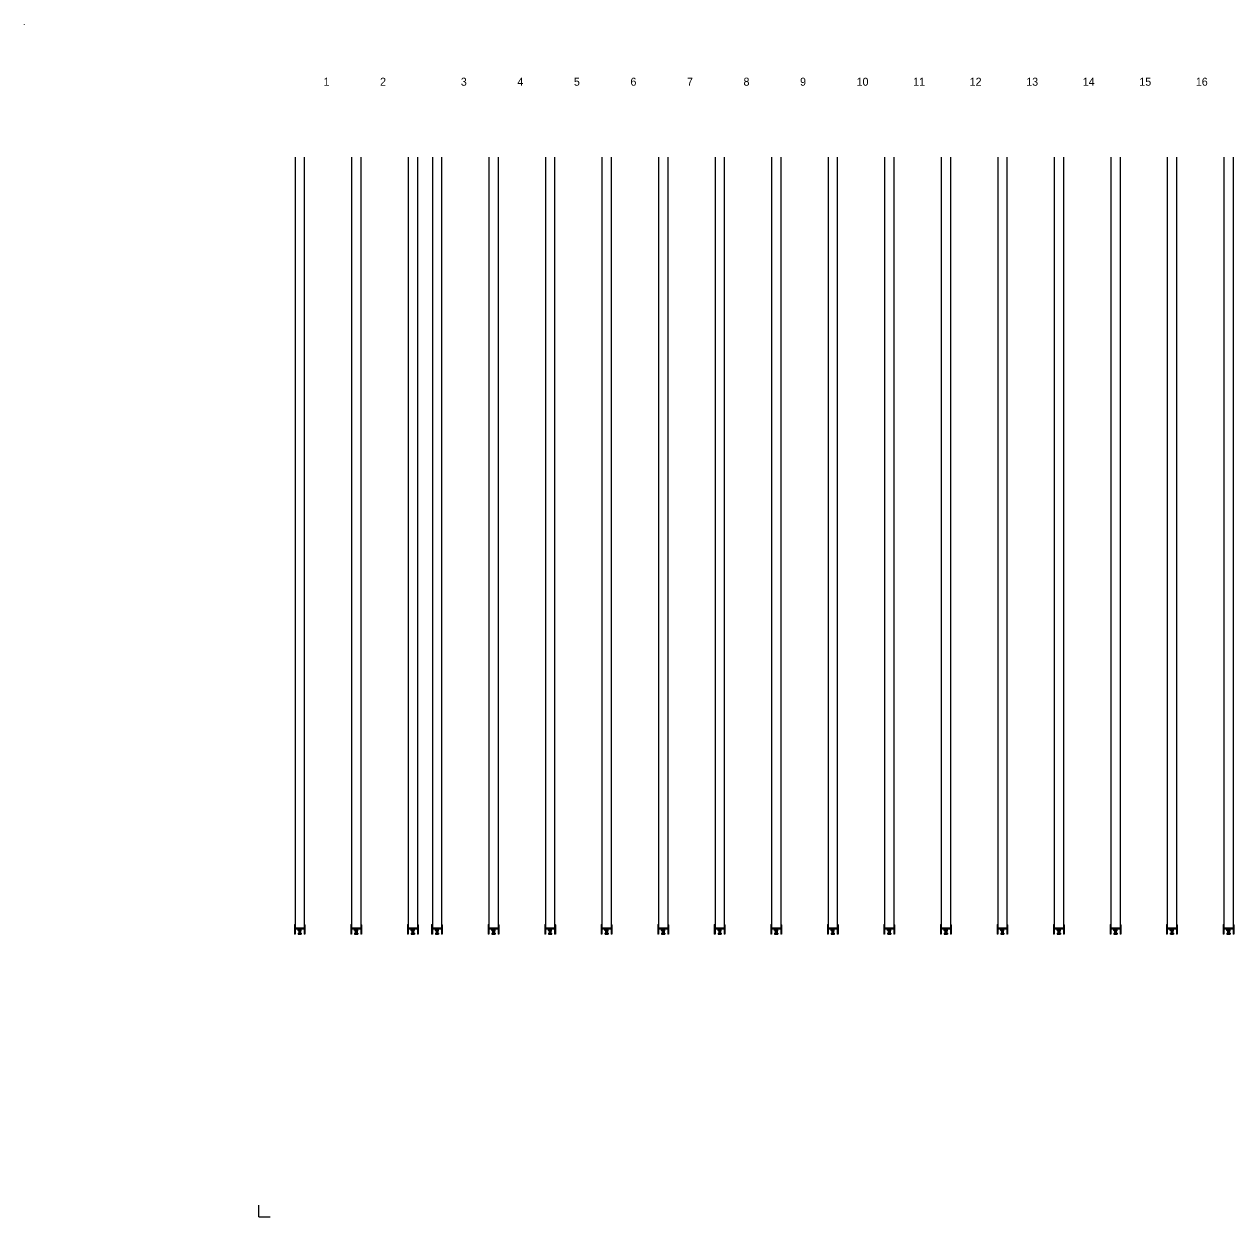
# Model space of a CAD drawing. Extents: x -2032 to 18966, y -1849 to 10338.
# Drawn here: x -2032 to 8451, y 0 to 10338 of the extents above; entities that cross this region are included whole.
import ezdxf

# ---------------------------------------------------------------- set-up
doc = ezdxf.new("R2010")
doc.units = 0
doc.linetypes.add('ACAD_ISO02W100', pattern=[15, 12, -3])
doc.linetypes.add('LTYPE_6', pattern=[10500, 7000, -1750, 0, -1750])
doc.layers.get('0').update_dxf_attribs({"linetype": 'CONTINUOUS'})
doc.layers.add('KYPSELI_PACK_ROBOT', color=7, linetype='ACAD_ISO02W100')

msp = doc.modelspace()

# ---------------------------------------------------------------- linework, layer by layer
for p, q in [((-2032, 10338), (-2032, 10336)), ((0, 0), (0, 100)), ((0, 0), (100, 0))]:
    msp.add_line(p, q)
at = {"layer": 'KYPSELI_PACK_ROBOT', "color": 7, "linetype": 'CONTINUOUS'}
for p, q in [((315, 9185), (315, 2450)), ((395, 9185), (395, 2450)), ((805, 9185), (805, 2450)), ((885, 9185), (885, 2450)), ((1295, 9185), (1295, 2450)), ((1375, 9185), (1375, 2450)), ((1505, 9185), (1505, 2450)), ((1585, 9185), (1585, 2450)), ((1995, 9185), (1995, 2450)), ((2075, 9185), (2075, 2450)), ((2485, 9185), (2485, 2450)), ((2565, 9185), (2565, 2450)), ((2975, 9185), (2975, 2450)), ((3055, 9185), (3055, 2450)), ((3465, 9185), (3465, 2450)), ((3545, 9185), (3545, 2450)), ((3955, 9185), (3955, 2450)), ((4035, 9185), (4035, 2450)), ((4445, 9185), (4445, 2450)), ((4525, 9185), (4525, 2450)), ((4935, 9185), (4935, 2450)), ((5015, 9185), (5015, 2450)), ((5425, 9185), (5425, 2450)), ((5505, 9185), (5505, 2450)), ((5915, 9185), (5915, 2450)), ((5995, 9185), (5995, 2450)), ((6405, 9185), (6405, 2450)), ((6485, 9185), (6485, 2450)), ((6895, 9185), (6895, 2450)), ((6975, 9185), (6975, 2450)), ((7385, 9185), (7385, 2450)), ((7465, 9185), (7465, 2450)), ((7875, 9185), (7875, 2450)), ((7955, 9185), (7955, 2450)), ((8365, 9185), (8365, 2450)), ((8445, 9185), (8445, 2450)), ((309, 2530), (315, 2535)), ((309, 2530), (309, 2450)), ((315, 2530), (309, 2530)), ((395, 2535), (401, 2530)), ((401, 2530), (395, 2530)), ((401, 2530), (401, 2450)), ((799, 2530), (805, 2535)), ((799, 2530), (799, 2450)), ((805, 2530), (799, 2530)), ((885, 2535), (891, 2530)), ((891, 2530), (885, 2530)), ((891, 2530), (891, 2450)), ((1289, 2530), (1295, 2535)), ((1289, 2530), (1289, 2450)), ((1295, 2530), (1289, 2530)), ((1375, 2535), (1381, 2530)), ((1381, 2530), (1375, 2530)), ((1381, 2530), (1381, 2450)), ((1499, 2530), (1505, 2535)), ((1499, 2530), (1499, 2450)), ((1505, 2530), (1499, 2530)), ((1585, 2535), (1591, 2530)), ((1591, 2530), (1585, 2530)), ((1591, 2530), (1591, 2450)), ((1989, 2530), (1995, 2535)), ((1989, 2530), (1989, 2450)), ((1995, 2530), (1989, 2530)), ((2075, 2535), (2081, 2530)), ((2081, 2530), (2075, 2530)), ((2081, 2530), (2081, 2450)), ((2479, 2530), (2485, 2535)), ((2479, 2530), (2479, 2450)), ((2485, 2530), (2479, 2530)), ((2565, 2535), (2571, 2530)), ((2571, 2530), (2565, 2530)), ((2571, 2530), (2571, 2450)), ((2969, 2530), (2975, 2535)), ((2969, 2530), (2969, 2450)), ((2975, 2530), (2969, 2530)), ((3055, 2535), (3061, 2530)), ((3061, 2530), (3055, 2530)), ((3061, 2530), (3061, 2450)), ((3459, 2530), (3465, 2535)), ((3459, 2530), (3459, 2450)), ((3465, 2530), (3459, 2530)), ((3545, 2535), (3551, 2530)), ((3551, 2530), (3545, 2530)), ((3551, 2530), (3551, 2450)), ((3949, 2530), (3955, 2535)), ((3949, 2530), (3949, 2450)), ((3955, 2530), (3949, 2530)), ((4035, 2535), (4041, 2530)), ((4041, 2530), (4035, 2530)), ((4041, 2530), (4041, 2450)), ((4439, 2530), (4445, 2535)), ((4439, 2530), (4439, 2450)), ((4445, 2530), (4439, 2530)), ((4525, 2535), (4531, 2530)), ((4531, 2530), (4525, 2530)), ((4531, 2530), (4531, 2450)), ((4929, 2530), (4935, 2535)), ((4929, 2530), (4929, 2450)), ((4935, 2530), (4929, 2530)), ((5015, 2535), (5021, 2530)), ((5021, 2530), (5015, 2530)), ((5021, 2530), (5021, 2450)), ((5419, 2530), (5425, 2535)), ((5419, 2530), (5419, 2450)), ((5425, 2530), (5419, 2530)), ((5505, 2535), (5511, 2530)), ((5511, 2530), (5505, 2530)), ((5511, 2530), (5511, 2450)), ((5909, 2530), (5915, 2535)), ((5909, 2530), (5909, 2450)), ((5915, 2530), (5909, 2530)), ((5995, 2535), (6001, 2530)), ((6001, 2530), (5995, 2530)), ((6001, 2530), (6001, 2450)), ((6399, 2530), (6405, 2535)), ((6399, 2530), (6399, 2450)), ((6405, 2530), (6399, 2530)), ((6485, 2535), (6491, 2530)), ((6491, 2530), (6485, 2530)), ((6491, 2530), (6491, 2450)), ((6889, 2530), (6895, 2535)), ((6889, 2530), (6889, 2450)), ((6895, 2530), (6889, 2530)), ((6975, 2535), (6981, 2530)), ((6981, 2530), (6975, 2530)), ((6981, 2530), (6981, 2450)), ((7379, 2530), (7385, 2535)), ((7379, 2530), (7379, 2450)), ((7385, 2530), (7379, 2530)), ((7465, 2535), (7471, 2530)), ((7471, 2530), (7465, 2530)), ((7471, 2530), (7471, 2450)), ((7869, 2530), (7875, 2535)), ((7869, 2530), (7869, 2450)), ((7875, 2530), (7869, 2530)), ((7955, 2535), (7961, 2530)), ((7961, 2530), (7955, 2530)), ((7961, 2530), (7961, 2450)), ((8359, 2530), (8365, 2535)), ((8359, 2530), (8359, 2450)), ((8365, 2530), (8359, 2530)), ((8445, 2535), (8451, 2530)), ((8451, 2530), (8445, 2530)), ((8451, 2530), (8451, 2450)), ((315, 2450), (309, 2450)), ((395, 2501), (315, 2501)), ((395, 2493), (315, 2493)), ((401, 2450), (395, 2450)), ((805, 2450), (799, 2450)), ((885, 2501), (805, 2501)), ((885, 2493), (805, 2493)), ((891, 2450), (885, 2450)), ((1295, 2450), (1289, 2450)), ((1375, 2501), (1295, 2501)), ((1375, 2493), (1295, 2493)), ((1381, 2450), (1375, 2450)), ((1505, 2450), (1499, 2450)), ((1585, 2501), (1505, 2501)), ((1585, 2493), (1505, 2493)), ((1591, 2450), (1585, 2450)), ((1995, 2450), (1989, 2450)), ((2075, 2501), (1995, 2501)), ((2075, 2493), (1995, 2493)), ((2081, 2450), (2075, 2450)), ((2485, 2450), (2479, 2450)), ((2565, 2501), (2485, 2501)), ((2565, 2493), (2485, 2493)), ((2571, 2450), (2565, 2450)), ((2975, 2450), (2969, 2450)), ((3055, 2501), (2975, 2501)), ((3055, 2493), (2975, 2493)), ((3061, 2450), (3055, 2450)), ((3465, 2450), (3459, 2450)), ((3545, 2501), (3465, 2501)), ((3545, 2493), (3465, 2493)), ((3551, 2450), (3545, 2450)), ((3955, 2450), (3949, 2450)), ((4035, 2501), (3955, 2501)), ((4035, 2493), (3955, 2493)), ((4041, 2450), (4035, 2450)), ((4445, 2450), (4439, 2450)), ((4525, 2501), (4445, 2501)), ((4525, 2493), (4445, 2493)), ((4531, 2450), (4525, 2450)), ((4935, 2450), (4929, 2450)), ((5015, 2501), (4935, 2501)), ((5015, 2493), (4935, 2493)), ((5021, 2450), (5015, 2450)), ((5425, 2450), (5419, 2450)), ((5505, 2501), (5425, 2501)), ((5505, 2493), (5425, 2493)), ((5511, 2450), (5505, 2450)), ((5915, 2450), (5909, 2450)), ((5995, 2501), (5915, 2501)), ((5995, 2493), (5915, 2493)), ((6001, 2450), (5995, 2450)), ((6405, 2450), (6399, 2450)), ((6485, 2501), (6405, 2501)), ((6485, 2493), (6405, 2493)), ((6491, 2450), (6485, 2450)), ((6895, 2450), (6889, 2450)), ((6975, 2501), (6895, 2501)), ((6975, 2493), (6895, 2493)), ((6981, 2450), (6975, 2450)), ((7385, 2450), (7379, 2450)), ((7465, 2501), (7385, 2501)), ((7465, 2493), (7385, 2493)), ((7471, 2450), (7465, 2450)), ((7875, 2450), (7869, 2450)), ((7955, 2501), (7875, 2501)), ((7955, 2493), (7875, 2493)), ((7961, 2450), (7955, 2450)), ((8365, 2450), (8359, 2450)), ((8445, 2501), (8365, 2501)), ((8445, 2493), (8365, 2493)), ((8451, 2450), (8445, 2450))]:
    msp.add_line(p, q, dxfattribs=at)
at = {"layer": 'KYPSELI_PACK_ROBOT', "color": 9, "linetype": 'CONTINUOUS'}
for p, q in [((341, 2481), (341, 2491)), ((341, 2460), (355, 2460)), ((341, 2460), (341, 2451)), ((366, 2480), (345, 2480)), ((347, 2480), (347, 2460)), ((348, 2481), (348, 2491)), ((348, 2460), (348, 2451)), ((369, 2460), (355, 2460)), ((362, 2481), (362, 2491)), ((362, 2460), (362, 2451)), ((363, 2480), (363, 2460)), ((369, 2481), (369, 2491)), ((369, 2460), (369, 2451)), ((831, 2481), (831, 2491)), ((831, 2460), (845, 2460)), ((831, 2460), (831, 2451)), ((856, 2480), (835, 2480)), ((837, 2480), (837, 2460)), ((838, 2481), (838, 2491)), ((838, 2460), (838, 2451)), ((859, 2460), (845, 2460)), ((852, 2481), (852, 2491)), ((852, 2460), (852, 2451)), ((853, 2480), (853, 2460)), ((859, 2481), (859, 2491)), ((859, 2460), (859, 2451)), ((1321, 2481), (1321, 2491)), ((1321, 2460), (1335, 2460)), ((1321, 2460), (1321, 2451)), ((1346, 2480), (1325, 2480)), ((1327, 2480), (1327, 2460)), ((1328, 2481), (1328, 2491)), ((1328, 2460), (1328, 2451)), ((1349, 2460), (1335, 2460)), ((1342, 2481), (1342, 2491)), ((1342, 2460), (1342, 2451)), ((1343, 2480), (1343, 2460)), ((1349, 2481), (1349, 2491)), ((1349, 2460), (1349, 2451)), ((1531, 2481), (1531, 2491)), ((1531, 2460), (1545, 2460)), ((1531, 2460), (1531, 2451)), ((1556, 2480), (1535, 2480)), ((1537, 2480), (1537, 2460)), ((1538, 2481), (1538, 2491)), ((1538, 2460), (1538, 2451)), ((1559, 2460), (1545, 2460)), ((1552, 2481), (1552, 2491)), ((1552, 2460), (1552, 2451)), ((1553, 2480), (1553, 2460)), ((1559, 2481), (1559, 2491)), ((1559, 2460), (1559, 2451)), ((2021, 2481), (2021, 2491)), ((2021, 2460), (2035, 2460)), ((2021, 2460), (2021, 2451)), ((2046, 2480), (2025, 2480)), ((2027, 2480), (2027, 2460)), ((2028, 2481), (2028, 2491)), ((2028, 2460), (2028, 2451)), ((2049, 2460), (2035, 2460)), ((2042, 2481), (2042, 2491)), ((2042, 2460), (2042, 2451)), ((2043, 2480), (2043, 2460)), ((2049, 2481), (2049, 2491)), ((2049, 2460), (2049, 2451)), ((2511, 2481), (2511, 2491)), ((2511, 2460), (2525, 2460)), ((2511, 2460), (2511, 2451)), ((2536, 2480), (2515, 2480)), ((2517, 2480), (2517, 2460)), ((2518, 2481), (2518, 2491)), ((2518, 2460), (2518, 2451)), ((2539, 2460), (2525, 2460)), ((2532, 2481), (2532, 2491)), ((2532, 2460), (2532, 2451)), ((2533, 2480), (2533, 2460)), ((2539, 2481), (2539, 2491)), ((2539, 2460), (2539, 2451)), ((3001, 2481), (3001, 2491)), ((3001, 2460), (3015, 2460)), ((3001, 2460), (3001, 2451)), ((3026, 2480), (3005, 2480)), ((3007, 2480), (3007, 2460)), ((3008, 2481), (3008, 2491)), ((3008, 2460), (3008, 2451)), ((3029, 2460), (3015, 2460)), ((3022, 2481), (3022, 2491)), ((3022, 2460), (3022, 2451)), ((3023, 2480), (3023, 2460)), ((3029, 2481), (3029, 2491)), ((3029, 2460), (3029, 2451)), ((3491, 2481), (3491, 2491)), ((3491, 2460), (3505, 2460)), ((3491, 2460), (3491, 2451)), ((3516, 2480), (3495, 2480)), ((3497, 2480), (3497, 2460)), ((3498, 2481), (3498, 2491)), ((3498, 2460), (3498, 2451)), ((3519, 2460), (3505, 2460)), ((3512, 2481), (3512, 2491)), ((3512, 2460), (3512, 2451)), ((3513, 2480), (3513, 2460)), ((3519, 2481), (3519, 2491)), ((3519, 2460), (3519, 2451)), ((3981, 2481), (3981, 2491)), ((3981, 2460), (3995, 2460)), ((3981, 2460), (3981, 2451)), ((4006, 2480), (3985, 2480)), ((3987, 2480), (3987, 2460)), ((3988, 2481), (3988, 2491)), ((3988, 2460), (3988, 2451)), ((4009, 2460), (3995, 2460)), ((4002, 2481), (4002, 2491)), ((4002, 2460), (4002, 2451)), ((4003, 2480), (4003, 2460)), ((4009, 2481), (4009, 2491)), ((4009, 2460), (4009, 2451)), ((4471, 2481), (4471, 2491)), ((4471, 2460), (4485, 2460)), ((4471, 2460), (4471, 2451)), ((4496, 2480), (4475, 2480)), ((4477, 2480), (4477, 2460)), ((4478, 2481), (4478, 2491)), ((4478, 2460), (4478, 2451)), ((4499, 2460), (4485, 2460)), ((4492, 2481), (4492, 2491)), ((4492, 2460), (4492, 2451)), ((4493, 2480), (4493, 2460)), ((4499, 2481), (4499, 2491)), ((4499, 2460), (4499, 2451)), ((4961, 2481), (4961, 2491)), ((4961, 2460), (4975, 2460)), ((4961, 2460), (4961, 2451)), ((4986, 2480), (4965, 2480)), ((4967, 2480), (4967, 2460)), ((4968, 2481), (4968, 2491)), ((4968, 2460), (4968, 2451)), ((4989, 2460), (4975, 2460)), ((4982, 2481), (4982, 2491)), ((4982, 2460), (4982, 2451)), ((4983, 2480), (4983, 2460)), ((4989, 2481), (4989, 2491)), ((4989, 2460), (4989, 2451)), ((5451, 2481), (5451, 2491)), ((5451, 2460), (5465, 2460)), ((5451, 2460), (5451, 2451)), ((5476, 2480), (5455, 2480)), ((5457, 2480), (5457, 2460)), ((5458, 2481), (5458, 2491)), ((5458, 2460), (5458, 2451)), ((5479, 2460), (5465, 2460)), ((5472, 2481), (5472, 2491)), ((5472, 2460), (5472, 2451)), ((5473, 2480), (5473, 2460)), ((5479, 2481), (5479, 2491)), ((5479, 2460), (5479, 2451)), ((5941, 2481), (5941, 2491)), ((5941, 2460), (5955, 2460)), ((5941, 2460), (5941, 2451)), ((5966, 2480), (5945, 2480)), ((5947, 2480), (5947, 2460)), ((5948, 2481), (5948, 2491)), ((5948, 2460), (5948, 2451)), ((5969, 2460), (5955, 2460)), ((5962, 2481), (5962, 2491)), ((5962, 2460), (5962, 2451)), ((5963, 2480), (5963, 2460)), ((5969, 2481), (5969, 2491)), ((5969, 2460), (5969, 2451)), ((6431, 2481), (6431, 2491)), ((6431, 2460), (6445, 2460)), ((6431, 2460), (6431, 2451)), ((6456, 2480), (6435, 2480)), ((6437, 2480), (6437, 2460)), ((6438, 2481), (6438, 2491)), ((6438, 2460), (6438, 2451)), ((6459, 2460), (6445, 2460)), ((6452, 2481), (6452, 2491)), ((6452, 2460), (6452, 2451)), ((6453, 2480), (6453, 2460)), ((6459, 2481), (6459, 2491)), ((6459, 2460), (6459, 2451)), ((6921, 2481), (6921, 2491)), ((6921, 2460), (6935, 2460)), ((6921, 2460), (6921, 2451)), ((6946, 2480), (6925, 2480)), ((6927, 2480), (6927, 2460)), ((6928, 2481), (6928, 2491)), ((6928, 2460), (6928, 2451)), ((6949, 2460), (6935, 2460)), ((6942, 2481), (6942, 2491)), ((6942, 2460), (6942, 2451)), ((6943, 2480), (6943, 2460)), ((6949, 2481), (6949, 2491)), ((6949, 2460), (6949, 2451)), ((7411, 2481), (7411, 2491)), ((7411, 2460), (7425, 2460)), ((7411, 2460), (7411, 2451)), ((7436, 2480), (7415, 2480)), ((7417, 2480), (7417, 2460)), ((7418, 2481), (7418, 2491)), ((7418, 2460), (7418, 2451)), ((7439, 2460), (7425, 2460)), ((7432, 2481), (7432, 2491)), ((7432, 2460), (7432, 2451)), ((7433, 2480), (7433, 2460)), ((7439, 2481), (7439, 2491)), ((7439, 2460), (7439, 2451)), ((7901, 2481), (7901, 2491)), ((7901, 2460), (7915, 2460)), ((7901, 2460), (7901, 2451)), ((7926, 2480), (7905, 2480)), ((7907, 2480), (7907, 2460)), ((7908, 2481), (7908, 2491)), ((7908, 2460), (7908, 2451)), ((7929, 2460), (7915, 2460)), ((7922, 2481), (7922, 2491)), ((7922, 2460), (7922, 2451)), ((7923, 2480), (7923, 2460)), ((7929, 2481), (7929, 2491)), ((7929, 2460), (7929, 2451)), ((8391, 2481), (8391, 2491)), ((8391, 2460), (8405, 2460)), ((8391, 2460), (8391, 2451)), ((8416, 2480), (8395, 2480)), ((8397, 2480), (8397, 2460)), ((8398, 2481), (8398, 2491)), ((8398, 2460), (8398, 2451)), ((8419, 2460), (8405, 2460)), ((8412, 2481), (8412, 2491)), ((8412, 2460), (8412, 2451)), ((8413, 2480), (8413, 2460)), ((8419, 2481), (8419, 2491)), ((8419, 2460), (8419, 2451))]:
    msp.add_line(p, q, dxfattribs=at)
at = {"layer": 'KYPSELI_PACK_ROBOT', "color": 9, "linetype": 'LTYPE_6'}
for p, q in [((355, 2460), (355, 2493)), ((845, 2460), (845, 2493)), ((1335, 2460), (1335, 2493)), ((1545, 2460), (1545, 2493)), ((2035, 2460), (2035, 2493)), ((2525, 2460), (2525, 2493)), ((3015, 2460), (3015, 2493)), ((3505, 2460), (3505, 2493)), ((3995, 2460), (3995, 2493)), ((4485, 2460), (4485, 2493)), ((4975, 2460), (4975, 2493)), ((5465, 2460), (5465, 2493)), ((5955, 2460), (5955, 2493)), ((6445, 2460), (6445, 2493)), ((6935, 2460), (6935, 2493)), ((7425, 2460), (7425, 2493)), ((7915, 2460), (7915, 2493)), ((8405, 2460), (8405, 2493))]:
    msp.add_line(p, q, dxfattribs=at)
at = {"layer": 'KYPSELI_PACK_ROBOT', "color": 9, "linetype": 'CONTINUOUS'}
for centre, radius, start, end in [((345, 2487), 5.64, 52.1173, 127.8827), ((345, 2485), 5.64, 232.1173, 307.8827), ((345, 2456), 5.64, 232.1173, 269.193), ((345, 2456), 5.64, 270.807, 307.8827), ((355, 2472), 20.8, 90, 109.4733), ((355, 2500), 20.8, 250.5267, 270), ((355, 2471), 20.8, 250.5267, 269.5795), ((355, 2472), 20.8, 70.5267, 90), ((355, 2500), 20.8, 270, 289.4733), ((355, 2471), 20.8, 270.4205, 289.4733), ((366, 2487), 5.64, 52.1173, 127.8827), ((366, 2485), 5.64, 232.1173, 307.8827), ((366, 2456), 5.64, 232.1173, 269.193), ((366, 2456), 5.64, 270.807, 307.8827), ((835, 2487), 5.64, 52.1173, 127.8827), ((835, 2485), 5.64, 232.1173, 307.8827), ((835, 2456), 5.64, 232.1173, 269.193), ((835, 2456), 5.64, 270.807, 307.8827), ((845, 2472), 20.8, 90, 109.4733), ((845, 2500), 20.8, 250.5267, 270), ((845, 2471), 20.8, 250.5267, 269.5795), ((845, 2472), 20.8, 70.5267, 90), ((845, 2500), 20.8, 270, 289.4733), ((845, 2471), 20.8, 270.4205, 289.4733), ((856, 2487), 5.64, 52.1173, 127.8827), ((856, 2485), 5.64, 232.1173, 307.8827), ((856, 2456), 5.64, 232.1173, 269.193), ((856, 2456), 5.64, 270.807, 307.8827), ((1325, 2487), 5.64, 52.1173, 127.8827), ((1325, 2485), 5.64, 232.1173, 307.8827), ((1325, 2456), 5.64, 232.1173, 269.193), ((1325, 2456), 5.64, 270.807, 307.8827), ((1335, 2472), 20.8, 90, 109.4733), ((1335, 2500), 20.8, 250.5267, 270), ((1335, 2471), 20.8, 250.5267, 269.5795), ((1335, 2472), 20.8, 70.5267, 90), ((1335, 2500), 20.8, 270, 289.4733), ((1335, 2471), 20.8, 270.4205, 289.4733), ((1346, 2487), 5.64, 52.1173, 127.8827), ((1346, 2485), 5.64, 232.1173, 307.8827), ((1346, 2456), 5.64, 232.1173, 269.193), ((1346, 2456), 5.64, 270.807, 307.8827), ((1535, 2487), 5.64, 52.1173, 127.8827), ((1535, 2485), 5.64, 232.1173, 307.8827), ((1535, 2456), 5.64, 232.1173, 269.193), ((1535, 2456), 5.64, 270.807, 307.8827), ((1545, 2472), 20.8, 90, 109.4733), ((1545, 2500), 20.8, 250.5267, 270), ((1545, 2471), 20.8, 250.5267, 269.5795), ((1545, 2472), 20.8, 70.5267, 90), ((1545, 2500), 20.8, 270, 289.4733), ((1545, 2471), 20.8, 270.4205, 289.4733), ((1556, 2487), 5.64, 52.1173, 127.8827), ((1556, 2485), 5.64, 232.1173, 307.8827), ((1556, 2456), 5.64, 232.1173, 269.193), ((1556, 2456), 5.64, 270.807, 307.8827), ((2025, 2487), 5.64, 52.1173, 127.8827), ((2025, 2485), 5.64, 232.1173, 307.8827), ((2025, 2456), 5.64, 232.1173, 269.193), ((2025, 2456), 5.64, 270.807, 307.8827), ((2035, 2472), 20.8, 90, 109.4733), ((2035, 2500), 20.8, 250.5267, 270), ((2035, 2471), 20.8, 250.5267, 269.5795), ((2035, 2472), 20.8, 70.5267, 90), ((2035, 2500), 20.8, 270, 289.4733), ((2035, 2471), 20.8, 270.4205, 289.4733), ((2046, 2487), 5.64, 52.1173, 127.8827), ((2046, 2485), 5.64, 232.1173, 307.8827), ((2046, 2456), 5.64, 232.1173, 269.193), ((2046, 2456), 5.64, 270.807, 307.8827), ((2515, 2487), 5.64, 52.1173, 127.8827), ((2515, 2485), 5.64, 232.1173, 307.8827), ((2515, 2456), 5.64, 232.1173, 269.193), ((2515, 2456), 5.64, 270.807, 307.8827), ((2525, 2472), 20.8, 90, 109.4733), ((2525, 2500), 20.8, 250.5267, 270), ((2525, 2471), 20.8, 250.5267, 269.5795), ((2525, 2472), 20.8, 70.5267, 90), ((2525, 2500), 20.8, 270, 289.4733), ((2525, 2471), 20.8, 270.4205, 289.4733), ((2536, 2487), 5.64, 52.1173, 127.8827), ((2536, 2485), 5.64, 232.1173, 307.8827), ((2536, 2456), 5.64, 232.1173, 269.193), ((2536, 2456), 5.64, 270.807, 307.8827), ((3005, 2487), 5.64, 52.1173, 127.8827), ((3005, 2485), 5.64, 232.1173, 307.8827), ((3005, 2456), 5.64, 232.1173, 269.193), ((3005, 2456), 5.64, 270.807, 307.8827), ((3015, 2472), 20.8, 90, 109.4733), ((3015, 2500), 20.8, 250.5267, 270), ((3015, 2471), 20.8, 250.5267, 269.5795), ((3015, 2472), 20.8, 70.5267, 90), ((3015, 2500), 20.8, 270, 289.4733), ((3015, 2471), 20.8, 270.4205, 289.4733), ((3026, 2487), 5.64, 52.1173, 127.8827), ((3026, 2485), 5.64, 232.1173, 307.8827), ((3026, 2456), 5.64, 232.1173, 269.193), ((3026, 2456), 5.64, 270.807, 307.8827), ((3495, 2487), 5.64, 52.1173, 127.8827), ((3495, 2485), 5.64, 232.1173, 307.8827), ((3495, 2456), 5.64, 232.1173, 269.193), ((3495, 2456), 5.64, 270.807, 307.8827), ((3505, 2472), 20.8, 90, 109.4733), ((3505, 2500), 20.8, 250.5267, 270), ((3505, 2471), 20.8, 250.5267, 269.5795), ((3505, 2472), 20.8, 70.5267, 90), ((3505, 2500), 20.8, 270, 289.4733), ((3505, 2471), 20.8, 270.4205, 289.4733), ((3516, 2487), 5.64, 52.1173, 127.8827), ((3516, 2485), 5.64, 232.1173, 307.8827), ((3516, 2456), 5.64, 232.1173, 269.193), ((3516, 2456), 5.64, 270.807, 307.8827), ((3985, 2487), 5.64, 52.1173, 127.8827), ((3985, 2485), 5.64, 232.1173, 307.8827), ((3985, 2456), 5.64, 232.1173, 269.193), ((3985, 2456), 5.64, 270.807, 307.8827), ((3995, 2472), 20.8, 90, 109.4733), ((3995, 2500), 20.8, 250.5267, 270), ((3995, 2471), 20.8, 250.5267, 269.5795), ((3995, 2472), 20.8, 70.5267, 90), ((3995, 2500), 20.8, 270, 289.4733), ((3995, 2471), 20.8, 270.4205, 289.4733), ((4006, 2487), 5.64, 52.1173, 127.8827), ((4006, 2485), 5.64, 232.1173, 307.8827), ((4006, 2456), 5.64, 232.1173, 269.193), ((4006, 2456), 5.64, 270.807, 307.8827), ((4475, 2487), 5.64, 52.1173, 127.8827), ((4475, 2485), 5.64, 232.1173, 307.8827), ((4475, 2456), 5.64, 232.1173, 269.193), ((4475, 2456), 5.64, 270.807, 307.8827), ((4485, 2472), 20.8, 90, 109.4733), ((4485, 2500), 20.8, 250.5267, 270), ((4485, 2471), 20.8, 250.5267, 269.5795), ((4485, 2472), 20.8, 70.5267, 90), ((4485, 2500), 20.8, 270, 289.4733), ((4485, 2471), 20.8, 270.4205, 289.4733), ((4496, 2487), 5.64, 52.1173, 127.8827), ((4496, 2485), 5.64, 232.1173, 307.8827), ((4496, 2456), 5.64, 232.1173, 269.193), ((4496, 2456), 5.64, 270.807, 307.8827), ((4965, 2487), 5.64, 52.1173, 127.8827), ((4965, 2485), 5.64, 232.1173, 307.8827), ((4965, 2456), 5.64, 232.1173, 269.193), ((4965, 2456), 5.64, 270.807, 307.8827), ((4975, 2472), 20.8, 90, 109.4733), ((4975, 2500), 20.8, 250.5267, 270), ((4975, 2471), 20.8, 250.5267, 269.5795), ((4975, 2472), 20.8, 70.5267, 90), ((4975, 2500), 20.8, 270, 289.4733), ((4975, 2471), 20.8, 270.4205, 289.4733), ((4986, 2487), 5.64, 52.1173, 127.8827), ((4986, 2485), 5.64, 232.1173, 307.8827), ((4986, 2456), 5.64, 232.1173, 269.193), ((4986, 2456), 5.64, 270.807, 307.8827), ((5455, 2487), 5.64, 52.1173, 127.8827), ((5455, 2485), 5.64, 232.1173, 307.8827), ((5455, 2456), 5.64, 232.1173, 269.193), ((5455, 2456), 5.64, 270.807, 307.8827), ((5465, 2472), 20.8, 90, 109.4733), ((5465, 2500), 20.8, 250.5267, 270), ((5465, 2471), 20.8, 250.5267, 269.5795), ((5465, 2472), 20.8, 70.5267, 90), ((5465, 2500), 20.8, 270, 289.4733), ((5465, 2471), 20.8, 270.4205, 289.4733), ((5476, 2487), 5.64, 52.1173, 127.8827), ((5476, 2485), 5.64, 232.1173, 307.8827), ((5476, 2456), 5.64, 232.1173, 269.193), ((5476, 2456), 5.64, 270.807, 307.8827), ((5945, 2487), 5.64, 52.1173, 127.8827), ((5945, 2485), 5.64, 232.1173, 307.8827), ((5945, 2456), 5.64, 232.1173, 269.193), ((5945, 2456), 5.64, 270.807, 307.8827), ((5955, 2472), 20.8, 90, 109.4733), ((5955, 2500), 20.8, 250.5267, 270), ((5955, 2471), 20.8, 250.5267, 269.5795), ((5955, 2472), 20.8, 70.5267, 90), ((5955, 2500), 20.8, 270, 289.4733), ((5955, 2471), 20.8, 270.4205, 289.4733), ((5966, 2487), 5.64, 52.1173, 127.8827), ((5966, 2485), 5.64, 232.1173, 307.8827), ((5966, 2456), 5.64, 232.1173, 269.193), ((5966, 2456), 5.64, 270.807, 307.8827), ((6435, 2487), 5.64, 52.1173, 127.8827), ((6435, 2485), 5.64, 232.1173, 307.8827), ((6435, 2456), 5.64, 232.1173, 269.193), ((6435, 2456), 5.64, 270.807, 307.8827), ((6445, 2472), 20.8, 90, 109.4733), ((6445, 2500), 20.8, 250.5267, 270), ((6445, 2471), 20.8, 250.5267, 269.5795), ((6445, 2472), 20.8, 70.5267, 90), ((6445, 2500), 20.8, 270, 289.4733), ((6445, 2471), 20.8, 270.4205, 289.4733), ((6456, 2487), 5.64, 52.1173, 127.8827), ((6456, 2485), 5.64, 232.1173, 307.8827), ((6456, 2456), 5.64, 232.1173, 269.193), ((6456, 2456), 5.64, 270.807, 307.8827), ((6925, 2487), 5.64, 52.1173, 127.8827), ((6925, 2485), 5.64, 232.1173, 307.8827), ((6925, 2456), 5.64, 232.1173, 269.193), ((6925, 2456), 5.64, 270.807, 307.8827), ((6935, 2472), 20.8, 90, 109.4733), ((6935, 2500), 20.8, 250.5267, 270), ((6935, 2471), 20.8, 250.5267, 269.5795), ((6935, 2472), 20.8, 70.5267, 90), ((6935, 2500), 20.8, 270, 289.4733), ((6935, 2471), 20.8, 270.4205, 289.4733), ((6946, 2487), 5.64, 52.1173, 127.8827), ((6946, 2485), 5.64, 232.1173, 307.8827), ((6946, 2456), 5.64, 232.1173, 269.193), ((6946, 2456), 5.64, 270.807, 307.8827), ((7415, 2487), 5.64, 52.1173, 127.8827), ((7415, 2485), 5.64, 232.1173, 307.8827), ((7415, 2456), 5.64, 232.1173, 269.193), ((7415, 2456), 5.64, 270.807, 307.8827), ((7425, 2472), 20.8, 90, 109.4733), ((7425, 2500), 20.8, 250.5267, 270), ((7425, 2471), 20.8, 250.5267, 269.5795), ((7425, 2472), 20.8, 70.5267, 90), ((7425, 2500), 20.8, 270, 289.4733), ((7425, 2471), 20.8, 270.4205, 289.4733), ((7436, 2487), 5.64, 52.1173, 127.8827), ((7436, 2485), 5.64, 232.1173, 307.8827), ((7436, 2456), 5.64, 232.1173, 269.193), ((7436, 2456), 5.64, 270.807, 307.8827), ((7905, 2487), 5.64, 52.1173, 127.8827), ((7905, 2485), 5.64, 232.1173, 307.8827), ((7905, 2456), 5.64, 232.1173, 269.193), ((7905, 2456), 5.64, 270.807, 307.8827), ((7915, 2472), 20.8, 90, 109.4733), ((7915, 2500), 20.8, 250.5267, 270), ((7915, 2471), 20.8, 250.5267, 269.5795), ((7915, 2472), 20.8, 70.5267, 90), ((7915, 2500), 20.8, 270, 289.4733), ((7915, 2471), 20.8, 270.4205, 289.4733), ((7926, 2487), 5.64, 52.1173, 127.8827), ((7926, 2485), 5.64, 232.1173, 307.8827), ((7926, 2456), 5.64, 232.1173, 269.193), ((7926, 2456), 5.64, 270.807, 307.8827), ((8395, 2487), 5.64, 52.1173, 127.8827), ((8395, 2485), 5.64, 232.1173, 307.8827), ((8395, 2456), 5.64, 232.1173, 269.193), ((8395, 2456), 5.64, 270.807, 307.8827), ((8405, 2472), 20.8, 90, 109.4733), ((8405, 2500), 20.8, 250.5267, 270), ((8405, 2471), 20.8, 250.5267, 269.5795), ((8405, 2472), 20.8, 70.5267, 90), ((8405, 2500), 20.8, 270, 289.4733), ((8405, 2471), 20.8, 270.4205, 289.4733), ((8416, 2487), 5.64, 52.1173, 127.8827), ((8416, 2485), 5.64, 232.1173, 307.8827), ((8416, 2456), 5.64, 232.1173, 269.193), ((8416, 2456), 5.64, 270.807, 307.8827)]:
    msp.add_arc(centre, radius, start, end, dxfattribs=at)

# ---------------------------------------------------------------- texts
for s, p in [('1', (562, 9805)), ('2', (1052, 9805)), ('3', (1752, 9805)), ('4', (2242, 9805)), ('5', (2732, 9805)), ('6', (3222, 9805)), ('7', (3712, 9805)), ('8', (4202, 9805)), ('9', (4692, 9805)), ('10', (5182, 9805)), ('11', (5672, 9805)), ('12', (6162, 9805)), ('13', (6652, 9805)), ('14', (7142, 9805)), ('15', (7632, 9805)), ('16', (8122, 9805))]:
    msp.add_text(s, height=69.3).set_placement(p)

doc.saveas('drawing.dxf')
